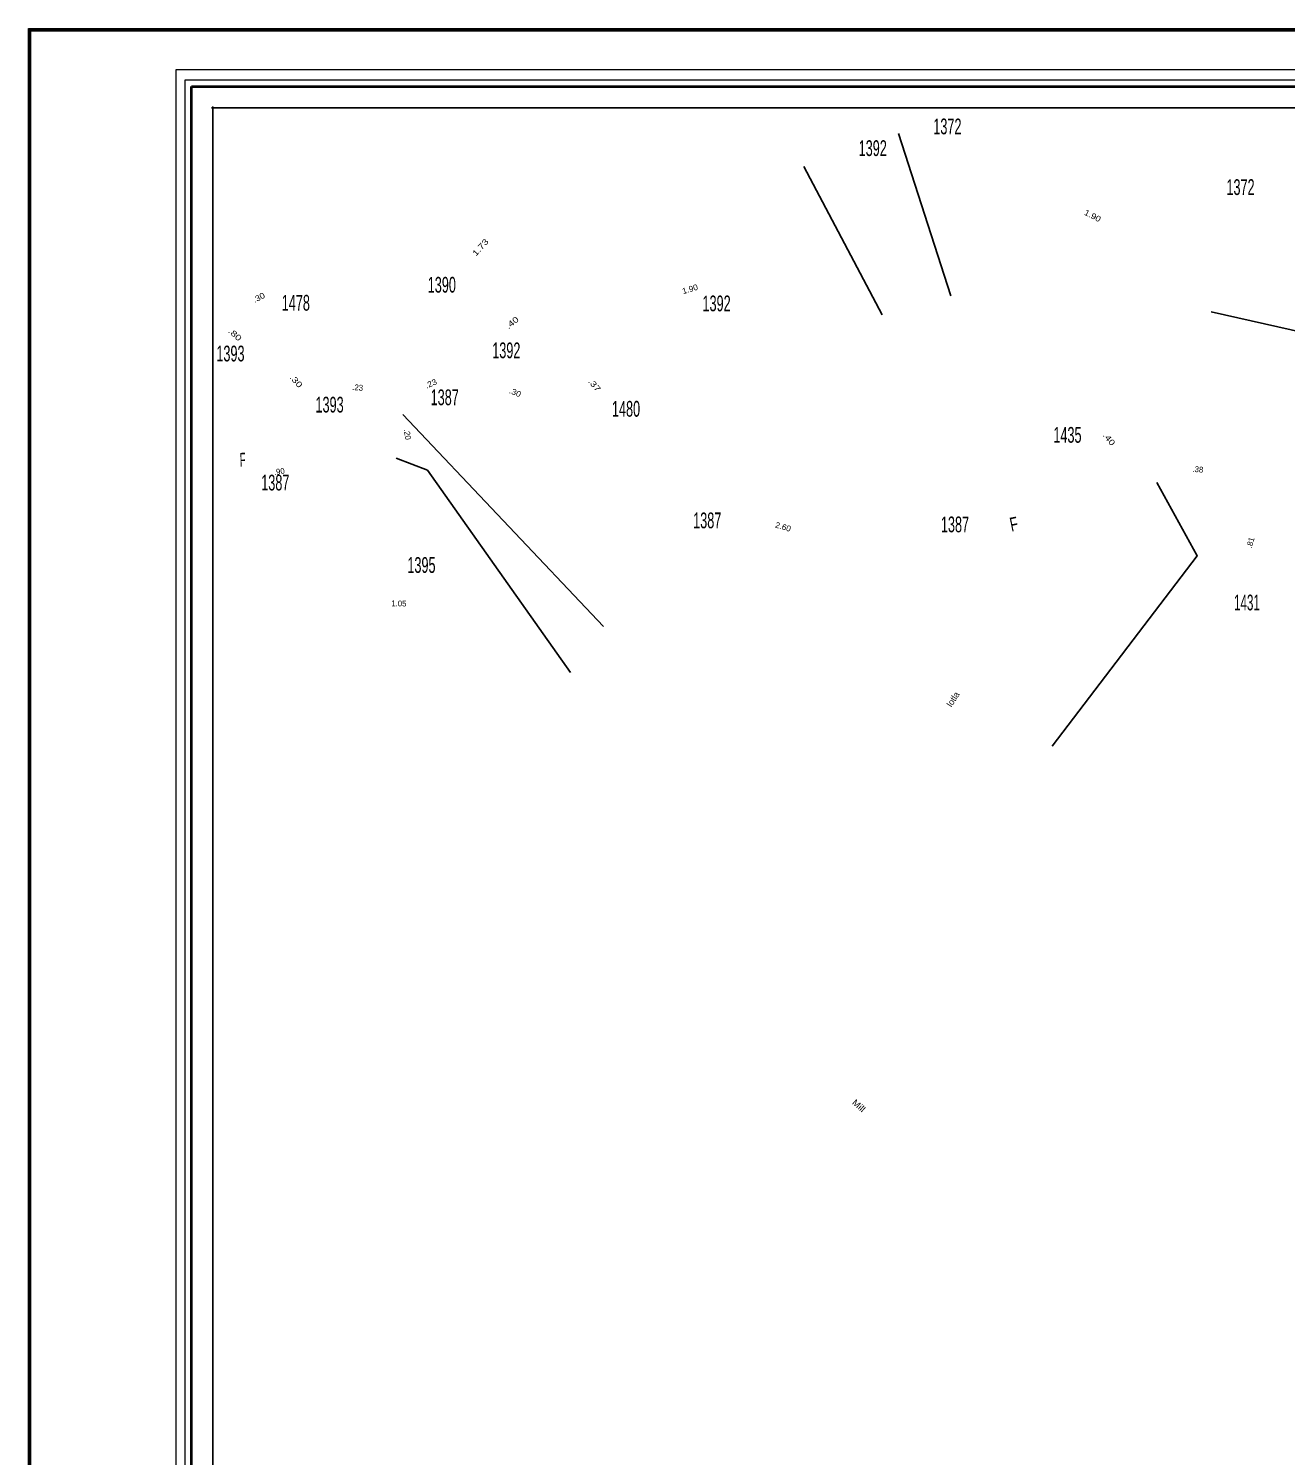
# Model space of a CAD drawing. Extents: x 171074 to 267942, y 142107 to 265556.
# Drawn here: x 171074 to 195911, y 237358 to 265556 of the extents above; entities that cross this region are included whole.
import ezdxf
from ezdxf.enums import TextEntityAlignment as Align

# ---------------------------------------------------------------- set-up
doc = ezdxf.new("R2010")
doc.units = 0
doc.header["$LTSCALE"] = 52
doc.header["$PDMODE"] = 32
doc.header["$PDSIZE"] = 26
for name, color, linetype, lineweight in [('1', 7, 'Continuous', 25), ('20', 7, 'Continuous', 40), ('23', 7, 'Continuous', 25), ('31', 7, 'Continuous', 25), ('40', 7, 'Continuous', 13), ('56', 7, 'Continuous', 25), ('63', 7, 'Continuous', 25)]:
    doc.layers.add(name, color=color, linetype=linetype, lineweight=lineweight)
doc.layers.add('57', color=7, linetype='Continuous')

msp = doc.modelspace()

# ---------------------------------------------------------------- linework, layer by layer
at = {"layer": '1'}
msp.add_line((171109.28, 265521.34), (171074.28, 265556.34), dxfattribs=at)
at = {"layer": '1', "lineweight": 13}
msp.add_lwpolyline([(267704.92, 209159.29), (171074.28, 209159.29), (171074.28, 265556.34), (267704.92, 265556.34)], close=True, dxfattribs=at)
at = {"layer": '1'}
for p in [(171109.28, 265521.34), (174712.81, 263990.55)]:
    msp.add_point(p, dxfattribs=at)
at = {"layer": '20'}
for points in [[(171109.28, 265521.34), (267669.92, 265521.34), (267669.92, 209194.3), (171109.28, 209194.3)], [(174297.13, 264412.37), (266744.41, 264412.37), (266744.41, 210286.01), (174297.13, 210286.01)]]:
    msp.add_lwpolyline(points, close=True, dxfattribs=at)
at = {"layer": '20', "lineweight": 13}
msp.add_lwpolyline([(173987.94, 264737.84), (173987.94, 209976.73), (174166.49, 210155.4), (174166.49, 264543.01), (266875.02, 264543.01), (266875.02, 210155.4), (174166.49, 210155.4), (173987.94, 209976.73), (267053.6, 209976.73), (267053.6, 264737.84)], close=True, dxfattribs=at)
at = {"layer": '31'}
for p, q in [((188265.43, 263481.26), (189298.96, 260273.79)), ((186394.61, 262833.22), (187938.37, 259900.67)), ((178471.42, 257931.16), (182435.47, 253741.81))]:
    msp.add_line(p, q, dxfattribs=at)
for points in [[(199283.92, 258022.48), (198865.27, 258965.08), (194443.33, 259960.05)], [(178340.6, 257067.1), (178955.48, 256831.45), (181781.34, 252831.93)], [(193370.55, 256582.39), (194168.6, 255135.75), (191303.49, 251371.88)]]:
    msp.add_lwpolyline(points, dxfattribs=at)
at = {"layer": '63'}
msp.add_lwpolyline([(250673.1, 263990.55), (174712.81, 263990.55), (174712.81, 210690.65)], dxfattribs=at)

# ---------------------------------------------------------------- texts
at = {"layer": '23'}
for s, width, p in [('1372', 0.6, (189230.37, 263465.92)), ('1392', 0.6, (187755.19, 263036.88)), ('1372', 0.6, (195022.43, 262266.87)), ('1390', 0.6, (179240.4, 260337.11)), ('1478', 0.6, (176355.67, 259981)), ('1392', 0.6, (184669.87, 259968.56)), ('1393', 0.6, (175063.64, 258977.67)), ('1392', 0.6, (180514.82, 259040.41)), ('1387', 0.6, (179297.56, 258112.81)), ('1393', 0.6, (177022.47, 257968.05)), ('1480', 0.6, (182880.48, 257885.62)), ('1435', 0.6, (191602.79, 257369.95)), ('1387', 0.6, (175950.37, 256427.77)), ('1387', 0.6, (184484.98, 255680.77)), ('1387', 0.6, (189380.39, 255601.04)), ('1395', 0.6, (178838.08, 254798.99)), ('1431', 0.55, (195149.4, 254058.38))]:
    msp.add_text(s, height=312, dxfattribs=dict(at, width=width)).set_placement(p, align=Align.CENTER)
at = {"layer": '40'}
for s, rotation, width, p in [('1.90', 332.768, 1.15, (192073.46, 261804.81)), ('1.73', 48.27, 1.3, (180044.79, 261193.93)), ('.30', 28.119, 1.15, (175652.15, 260189.14)), ('1.90', 17.085, 1.05, (184161.78, 260352.66)), ('.40', 39.296, 1.3, (180666.12, 259700.13)), ('.80', 318.181, 1.35, (175115.91, 259465.12)), ('.30', 311.978, 1.35, (176318.74, 258550.47)), ('.23', 23.782, 1.1, (179049.36, 258486.66)), ('.37', 310.438, 1.3, (182214.14, 258470.53)), ('.30', 337.7, 1.1, (180669.12, 258312.29)), ('.40', 308.433, 1.3, (192381.16, 257407.68)), ('2.60', 343.523, 1.05, (185968.15, 255654.41))]:
    msp.add_text(s, height=115, rotation=rotation, dxfattribs=dict(at, width=width)).set_placement(p, align=Align.CENTER)
for s, rotation, p in [('.23', 355.119, (177573.27, 258405.59)), ('.20', 279.074, (178504.82, 257526.29)), ('.38', 355.113, (194175, 256788.36)), ('.90', 8.639, (176037.58, 256745.75)), ('.81', 74.649, (195273.1, 255382.3)), ('1.05', 358.984, (178390.91, 254137.58))]:
    msp.add_text(s, height=115, rotation=rotation, dxfattribs=at).set_placement(p, align=Align.CENTER)
at = {"layer": '56'}
for rotation, width, p in [(1.436, 0.5, (175308.38, 256897.08)), (11.523, 0.7, (190572.63, 255628.88))]:
    msp.add_text('F', height=275, rotation=rotation, dxfattribs=dict(at, width=width)).set_placement(p, align=Align.CENTER)
at = {"layer": '57'}
msp.add_text('Iotla', height=125, rotation=57.202, dxfattribs=at).set_placement((189392.69, 252266.79), align=Align.CENTER)
at = {"layer": '57', "width": 1.1}
msp.add_text('Mill', height=125, rotation=318.46, dxfattribs=at).set_placement((187439.15, 244222.23), align=Align.CENTER)

doc.saveas('drawing.dxf')
